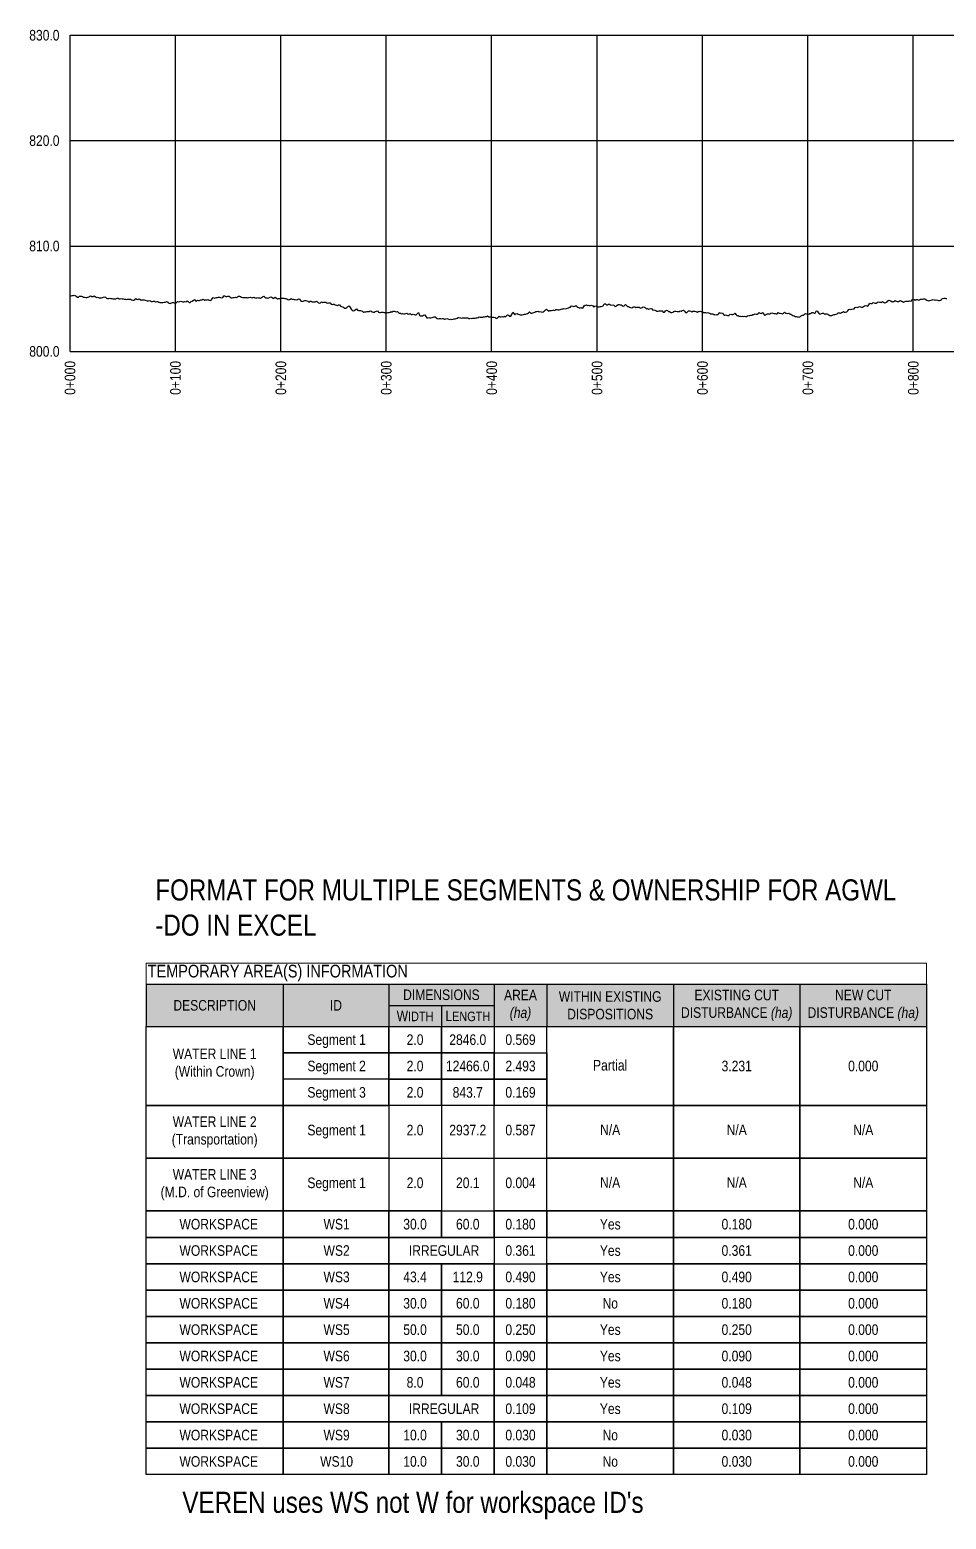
# Model space of a CAD drawing. Extents: x 403018 to 417191, y 6033193 to 6042673.
# Drawn here: x 405387 to 406256, y 6034883 to 6036295 of the extents above; entities that cross this region are included whole.
import ezdxf
from ezdxf.enums import TextEntityAlignment as Align

# ---------------------------------------------------------------- set-up
doc = ezdxf.new("R2010")
doc.units = 0
doc.header["$LTSCALE"] = 5
doc.layers.get('Defpoints').update_dxf_attribs({"color": 9})
for name, color, linetype in [('CG-NOTES', 7, 'Continuous'), ('P-CROSSINGS-GRID', 8, 'Continuous'), ('S-T7', 7, 'Continuous')]:
    doc.layers.add(name, color=color, linetype=linetype)
doc.styles.add('80', font='ARIALN.TTF', dxfattribs={"height": 10})
doc.styles.add('80L', font='ARIALN.TTF', dxfattribs={"height": 10})
doc.styles.add('BOLD', font='ARIALNB.TTF')

# ---------------------------------------------------------------- blocks, each defined once
blk = doc.blocks.new('*T328')
at = {"layer": 'CG-NOTES', "color": 0, "linetype": 'ByBlock', "lineweight": -2, "transparency": 16777216}
for p, q in [((0, -20), (740, -20)), ((0, -20), (0, -60)), ((130, -20), (130, -60)), ((230, -20), (230, -60)), ((330, -20), (330, -60)), ((380, -20), (380, -60)), ((500, -20), (500, -60)), ((620, -20), (620, -60)), ((740, -20), (740, -60)), ((230, -40), (330, -40)), ((280, -40), (280, -60)), ((0, -60), (740, -60))]:
    blk.add_line(p, q, dxfattribs=at)
at = {"layer": 'CG-NOTES', "color": 254, "transparency": 16777216}
for points in [[(0, -20), (0, -60), (130, -20), (130, -60)], [(130, -20), (130, -60), (230, -20), (230, -60)], [(230, -20), (230, -40), (330, -20), (330, -40)], [(330, -20), (330, -60), (380, -20), (380, -60)], [(380, -20), (380, -60), (500, -20), (500, -60)], [(500, -20), (500, -60), (620, -20), (620, -60)], [(620, -20), (620, -60), (740, -20), (740, -60)], [(230, -40), (230, -60), (280, -40), (280, -60)], [(280, -40), (280, -60), (330, -40), (330, -60)]]:
    blk.add_solid(points, dxfattribs=at)
at = {"layer": 'Defpoints', "color": 8, "linetype": 'ByBlock', "lineweight": 0, "transparency": 16777216}
for p, q in [((0, 0), (740, 0)), ((0, 0), (0, -20)), ((740, 0), (740, -20))]:
    blk.add_line(p, q, dxfattribs=at)
at = {"layer": 'CG-NOTES', "color": 14, "transparency": 16777216, "insert": (1.5, -1.5), "char_height": 12, "width": 737, "attachment_point": 1, "style": '80'}
blk.add_mtext('TEMPORARY AREA(S) INFORMATION', dxfattribs=at)
at = {"layer": 'CG-NOTES', "color": 1, "transparency": 16777216, "char_height": 10, "attachment_point": 5}
for s, insert, width, style in [('DIMENSIONS', (280, -30), 97, '80'), ('AREA {\\fArial Narrow|b0|i1|c0|p34;(ha)}', (355, -40), 47, '80'), ('WITHIN EXISTING DISPOSITIONS', (440, -40), 117, '80'), ('EXISTING CUT DISTURBANCE {\\fArial Narrow|b0|i1|c0|p34;(ha)}', (560, -40), 117, '80'), ('NEW CUT DISTURBANCE {\\fArial Narrow|b0|i1|c0|p34;(ha)}', (680, -40), 117, '80'), ('DESCRIPTION', (65, -40), 127, '80'), ('ID', (180, -40), 97, '80'), ('{\\fArial Narrow|b0|i0|c0|p34;W\\H0.9x;IDTH}', (255, -50), 47, 'BOLD'), ('{\\fArial Narrow|b0|i0|c0|p34;L\\H0.9x;ENGTH}', (305, -50), 47, 'BOLD')]:
    blk.add_mtext(s, dxfattribs=dict(at, insert=insert, width=width, style=style))
blk = doc.blocks.new('*U327')
at = {"layer": 'CG-NOTES'}
blk.add_line((240, 0), (240, -25), dxfattribs=at)
for points in [[(0, 0), (120, 0), (120, -25), (0, -25)], [(120, 0), (240, 0), (240, -25), (120, -25)]]:
    blk.add_lwpolyline(points, close=True, dxfattribs=at)
at = {"layer": 'CG-NOTES', "style": '80L'}
for tag, p in [('EXIST', (60, -12.5)), ('NEW', (180, -12.5))]:
    blk.add_attdef(tag, text='', height=10, dxfattribs=at).set_placement(p, align=Align.MIDDLE_CENTER)

msp = doc.modelspace()

# ---------------------------------------------------------------- linework, layer by layer
at = {"color": 3}
msp.add_lwpolyline([(405425.118, 6036042.969), (405426.108, 6036043.162), (405427.098, 6036043.539), (405428.089, 6036043.644), (405429.079, 6036043.879), (405430.069, 6036043.462), (405431.06, 6036043.034), (405432.05, 6036041.85), (405433.04, 6036042.067), (405434.03, 6036042.836), (405435.021, 6036042.937), (405436.011, 6036042.797), (405437.001, 6036042.493), (405437.991, 6036041.997), (405438.982, 6036042.074), (405439.972, 6036041.76), (405440.962, 6036041.736), (405441.953, 6036042.009), (405442.943, 6036042.381), (405443.933, 6036042.773), (405444.923, 6036043.156), (405445.914, 6036042.624), (405446.904, 6036042.613), (405447.894, 6036043.2), (405448.884, 6036042.537), (405449.875, 6036041.519), (405450.865, 6036041.81), (405451.855, 6036041.708), (405452.846, 6036041.375), (405453.836, 6036041.328), (405454.826, 6036041.279), (405455.816, 6036041.743), (405456.807, 6036042.031), (405457.797, 6036042.331), (405458.787, 6036041.994), (405459.777, 6036040.992), (405460.768, 6036040.776), (405461.758, 6036040.688), (405462.748, 6036040.873), (405463.739, 6036040.681), (405464.729, 6036040.53), (405465.719, 6036040.471), (405466.709, 6036040.46), (405467.7, 6036040.286), (405468.69, 6036040.449), (405469.68, 6036041.026), (405470.67, 6036040.842), (405471.661, 6036040.307), (405472.651, 6036040.376), (405473.641, 6036040.75), (405474.632, 6036040.362), (405475.622, 6036040.414), (405476.612, 6036040.157), (405477.602, 6036040.112), (405478.593, 6036039.722), (405479.583, 6036039.959), (405480.573, 6036039.922), (405481.563, 6036039.924), (405482.554, 6036039.934), (405483.544, 6036039.487), (405484.534, 6036039.129), (405485.525, 6036038.984), (405486.515, 6036039.473), (405487.505, 6036040.563), (405488.495, 6036040.138), (405489.486, 6036039.833), (405490.476, 6036040.223), (405491.466, 6036040.011), (405492.456, 6036039.244), (405493.447, 6036039.366), (405494.437, 6036039.379), (405495.427, 6036039.454), (405496.418, 6036038.951), (405497.408, 6036038.845), (405498.398, 6036038.514), (405499.388, 6036038.609), (405500.379, 6036038.793), (405501.369, 6036038.475), (405502.359, 6036037.786), (405503.349, 6036037.917), (405504.34, 6036038.296), (405505.33, 6036038.12), (405506.32, 6036037.564), (405507.311, 6036037.861), (405508.301, 6036037.76), (405509.291, 6036037.196), (405510.281, 6036036.806), (405511.272, 6036036.892), (405512.262, 6036036.744), (405513.252, 6036036.939), (405514.242, 6036037.149), (405515.233, 6036037.191), (405516.223, 6036037.628), (405517.213, 6036037.714), (405518.204, 6036036.605), (405519.194, 6036036.335), (405520.184, 6036036.041), (405521.179, 6036036.592), (405522.174, 6036036.956), (405523.169, 6036037.018), (405524.164, 6036036.42), (405525.158, 6036036.034), (405526.153, 6036036.921), (405527.148, 6036037.885), (405528.143, 6036037.469), (405529.138, 6036037.762), (405530.133, 6036038.023), (405531.127, 6036037.903), (405532.122, 6036037.571), (405533.117, 6036037.42), (405534.112, 6036037.671), (405535.107, 6036037.618), (405536.102, 6036038.602), (405537.097, 6036037.808), (405538.091, 6036036.901), (405539.086, 6036036.943), (405540.081, 6036037.905), (405541.076, 6036038.165), (405542.071, 6036038.956), (405543.066, 6036039.606), (405544.06, 6036038.459), (405545.055, 6036038.262), (405546.05, 6036039.082), (405547.045, 6036038.627), (405548.04, 6036038.848), (405549.035, 6036039.267), (405550.03, 6036039.501), (405551.024, 6036040.055), (405552.019, 6036039.7), (405553.014, 6036038.963), (405554.009, 6036039.464), (405555.004, 6036039.409), (405555.999, 6036039.743), (405556.993, 6036039.212), (405557.988, 6036038.829), (405558.983, 6036039.224), (405559.978, 6036040.302), (405560.973, 6036041.472), (405561.968, 6036041.086), (405562.962, 6036041.298), (405563.957, 6036041.59), (405564.952, 6036041.711), (405565.947, 6036041.87), (405566.942, 6036041.939), (405567.937, 6036041.572), (405568.932, 6036041.18), (405569.926, 6036041.644), (405570.921, 6036043.073), (405571.916, 6036043.289), (405572.911, 6036042.444), (405573.906, 6036042.615), (405574.901, 6036042.922), (405575.895, 6036042.773), (405576.89, 6036042.078), (405577.885, 6036041.368), (405578.88, 6036041.45), (405579.875, 6036041.632), (405580.87, 6036041.761), (405581.865, 6036041.845), (405582.859, 6036041.667), (405583.854, 6036042.229), (405584.849, 6036042.917), (405585.844, 6036042.828), (405586.839, 6036042.44), (405587.834, 6036041.99), (405588.828, 6036041.476), (405589.823, 6036041.518), (405590.818, 6036041.729), (405591.813, 6036041.489), (405592.808, 6036041.517), (405593.803, 6036041.436), (405594.798, 6036041.662), (405595.792, 6036041.842), (405596.787, 6036041.683), (405597.782, 6036041.423), (405598.777, 6036041.716), (405599.772, 6036041.928), (405600.77, 6036041.189), (405601.769, 6036040.911), (405602.768, 6036041.664), (405603.766, 6036041.454), (405604.765, 6036041.148), (405605.763, 6036041.116), (405606.762, 6036041.477), (405607.76, 6036042.103), (405608.759, 6036042.731), (405609.758, 6036042.014), (405610.756, 6036041.448), (405611.755, 6036041.455), (405612.753, 6036040.887), (405613.752, 6036041.411), (405614.751, 6036041.968), (405615.749, 6036042.203), (405616.748, 6036041.582), (405617.746, 6036040.751), (405618.745, 6036041.205), (405619.743, 6036041.901), (405620.742, 6036041.019), (405621.741, 6036040.405), (405622.739, 6036040.717), (405623.738, 6036040.646), (405624.736, 6036040.354), (405625.735, 6036040.877), (405626.733, 6036040.956), (405627.732, 6036040.955), (405628.731, 6036040.792), (405629.729, 6036040.66), (405630.728, 6036040.468), (405631.726, 6036039.691), (405632.725, 6036039.437), (405633.724, 6036040.019), (405634.722, 6036040.582), (405635.721, 6036040.046), (405636.719, 6036040.139), (405637.718, 6036039.599), (405638.716, 6036039.833), (405639.715, 6036039.344), (405640.714, 6036039.572), (405641.712, 6036040.265), (405642.711, 6036039.955), (405643.709, 6036038.685), (405644.708, 6036038.012), (405645.707, 6036037.866), (405646.705, 6036038.499), (405647.704, 6036038.759), (405648.702, 6036038.691), (405649.701, 6036038.407), (405650.699, 6036038.046), (405651.698, 6036037.31), (405652.697, 6036038.185), (405653.695, 6036038.288), (405654.694, 6036037.601), (405655.692, 6036037.538), (405656.691, 6036037.353), (405657.69, 6036037.435), (405658.688, 6036038.026), (405659.687, 6036037.44), (405660.685, 6036036.499), (405661.684, 6036036.276), (405662.682, 6036036.575), (405663.681, 6036037.394), (405664.68, 6036037), (405665.678, 6036037.296), (405666.677, 6036037.146), (405667.675, 6036037.3), (405668.674, 6036036.491), (405669.672, 6036036.252), (405670.671, 6036036.426), (405671.67, 6036036.491), (405672.668, 6036035.298), (405673.667, 6036035.108), (405674.665, 6036035.264), (405675.664, 6036035.172), (405676.663, 6036034.723), (405677.661, 6036034.369), (405678.66, 6036034.184), (405679.658, 6036034.516), (405680.657, 6036034.662), (405681.655, 6036033.259), (405682.654, 6036033.111), (405683.653, 6036032.788), (405684.651, 6036032.119), (405685.65, 6036031.572), (405686.648, 6036031.438), (405687.647, 6036032.043), (405688.646, 6036033.193), (405689.644, 6036033.564), (405690.643, 6036032.286), (405691.641, 6036030.622), (405692.64, 6036029.469), (405693.638, 6036028.934), (405694.637, 6036029.306), (405695.636, 6036029.969), (405696.634, 6036030.946), (405697.633, 6036029.724), (405698.631, 6036029.22), (405699.63, 6036029.436), (405700.628, 6036029.185), (405701.627, 6036028.932), (405702.626, 6036028.272), (405703.624, 6036027.845), (405704.623, 6036028.181), (405705.621, 6036028.131), (405706.62, 6036028.372), (405707.619, 6036028.4), (405708.617, 6036028.492), (405709.616, 6036028.925), (405710.614, 6036028.696), (405711.613, 6036027.954), (405712.611, 6036027.66), (405713.61, 6036027.725), (405714.609, 6036028.398), (405715.607, 6036028.676), (405716.606, 6036028.939), (405717.604, 6036027.75), (405718.603, 6036027.286), (405719.602, 6036027.363), (405720.6, 6036027.798), (405721.599, 6036027.712), (405722.597, 6036027.266), (405723.596, 6036027.355), (405724.594, 6036027.228), (405725.593, 6036027.221), (405726.588, 6036027.414), (405727.583, 6036027.36), (405728.578, 6036027.853), (405729.573, 6036028.407), (405730.568, 6036027.661), (405731.563, 6036028.648), (405732.558, 6036028.762), (405733.553, 6036028.485), (405734.548, 6036028.032), (405735.543, 6036028.378), (405736.538, 6036027.294), (405737.533, 6036026.762), (405738.528, 6036026.86), (405739.523, 6036026.107), (405740.518, 6036026.49), (405741.513, 6036026.281), (405742.508, 6036026.201), (405743.503, 6036026.549), (405744.498, 6036026.703), (405745.493, 6036026.204), (405746.488, 6036025.673), (405747.483, 6036026.416), (405748.478, 6036025.386), (405749.473, 6036025.634), (405750.468, 6036025.943), (405751.463, 6036025.627), (405752.458, 6036025.264), (405753.453, 6036025.057), (405754.448, 6036026.304), (405755.443, 6036027.288), (405756.438, 6036024.977), (405757.433, 6036024.211), (405758.428, 6036024.237), (405759.423, 6036024.369), (405760.418, 6036024.991), (405761.413, 6036025.158), (405762.408, 6036023.519), (405763.403, 6036022.368), (405764.398, 6036022.237), (405765.393, 6036022.592), (405766.388, 6036022.407), (405767.383, 6036022.263), (405768.378, 6036022.552), (405769.373, 6036023.115), (405770.368, 6036023.368), (405771.363, 6036023.143), (405772.358, 6036022.356), (405773.353, 6036021.623), (405774.348, 6036021.321), (405775.343, 6036021.649), (405776.338, 6036021.677), (405777.333, 6036021.46), (405778.328, 6036021.556), (405779.323, 6036021.687), (405780.318, 6036021.157), (405781.313, 6036021.236), (405782.308, 6036021.618), (405783.303, 6036021.453), (405784.298, 6036021.033), (405785.293, 6036020.662), (405786.288, 6036020.964), (405787.283, 6036020.847), (405788.278, 6036021.147), (405789.273, 6036021.504), (405790.268, 6036021.522), (405791.263, 6036021.691), (405792.258, 6036021.872), (405793.253, 6036022.595), (405794.248, 6036022.514), (405795.243, 6036022.227), (405796.238, 6036021.976), (405797.233, 6036022.396), (405798.228, 6036022.317), (405799.223, 6036022.387), (405800.218, 6036022.247), (405801.213, 6036022.196), (405802.208, 6036022.456), (405803.203, 6036021.708), (405804.198, 6036021.745), (405805.193, 6036022.045), (405806.188, 6036021.862), (405807.183, 6036022.04), (405808.178, 6036022.077), (405809.173, 6036022.166), (405810.168, 6036022.476), (405811.163, 6036022.383), (405812.158, 6036022.538), (405813.153, 6036023.162), (405814.148, 6036023.002), (405815.143, 6036023.036), (405816.138, 6036022.94), (405817.133, 6036023.288), (405818.128, 6036023.297), (405819.123, 6036023.55), (405820.118, 6036023.559), (405821.113, 6036024.084), (405822.108, 6036023.33), (405823.103, 6036023.159), (405824.098, 6036023.204), (405825.093, 6036022.911), (405826.088, 6036022.845), (405827.083, 6036022.919), (405828.078, 6036022.706), (405829.073, 6036021.838), (405830.068, 6036021.944), (405831.063, 6036022.99), (405832.058, 6036023.863), (405833.053, 6036023.37), (405834.048, 6036023.211), (405835.043, 6036023.57), (405836.038, 6036023.428), (405837.033, 6036023.826), (405838.028, 6036023.409), (405839.023, 6036024.251), (405840.018, 6036025.25), (405841.013, 6036024.979), (405842.008, 6036023.998), (405843.003, 6036023.804), (405843.998, 6036025.413), (405844.993, 6036027.842), (405845.988, 6036026.46), (405846.983, 6036025.307), (405847.978, 6036026.188), (405848.973, 6036026.421), (405849.968, 6036025.943), (405850.963, 6036025.655), (405851.958, 6036025.264), (405852.953, 6036025.236), (405853.948, 6036025.261), (405854.943, 6036025.432), (405855.938, 6036025.802), (405856.933, 6036025.968), (405857.928, 6036026.245), (405858.923, 6036026.579), (405859.918, 6036027.19), (405860.913, 6036027.97), (405861.908, 6036026.796), (405862.903, 6036026.85), (405863.898, 6036026.994), (405864.893, 6036027.389), (405865.888, 6036027.678), (405866.883, 6036028.197), (405867.878, 6036028.381), (405868.872, 6036028.632), (405869.867, 6036028.144), (405870.862, 6036028.452), (405871.857, 6036027.906), (405872.852, 6036027.845), (405873.847, 6036027.927), (405874.842, 6036028.652), (405875.837, 6036029.885), (405876.832, 6036030.424), (405877.827, 6036029.458), (405878.822, 6036028.605), (405879.817, 6036029.143), (405880.812, 6036029.225), (405881.807, 6036029.316), (405882.802, 6036029.466), (405883.797, 6036029.548), (405884.792, 6036029.246), (405885.787, 6036030.233), (405886.782, 6036030.373), (405887.777, 6036030.005), (405888.772, 6036030.012), (405889.767, 6036030.247), (405890.762, 6036030.481), (405891.757, 6036030.792), (405892.752, 6036030.936), (405893.747, 6036031.27), (405894.742, 6036030.918), (405895.737, 6036031.268), (405896.737, 6036031.457), (405897.736, 6036031.968), (405898.736, 6036032.331), (405899.735, 6036032.572), (405900.734, 6036033.723), (405901.734, 6036033.553), (405902.733, 6036033.042), (405903.732, 6036033.306), (405904.732, 6036033.896), (405905.731, 6036033.037), (405906.73, 6036032.299), (405907.73, 6036031.902), (405908.729, 6036031.7), (405909.729, 6036032.008), (405910.728, 6036031.549), (405911.727, 6036032.216), (405912.727, 6036033.873), (405913.726, 6036034.367), (405914.725, 6036034.586), (405915.725, 6036034.178), (405916.724, 6036034.407), (405917.723, 6036034.173), (405918.723, 6036033.883), (405919.722, 6036034.246), (405920.722, 6036033.674), (405921.721, 6036032.557), (405922.72, 6036033.267), (405923.72, 6036033.801), (405924.719, 6036033.397), (405925.718, 6036032.849), (405926.718, 6036032.789), (405927.717, 6036033.148), (405928.717, 6036033.234), (405929.716, 6036033.468), (405930.715, 6036033.661), (405931.715, 6036035.572), (405932.714, 6036035.685), (405933.713, 6036034.746), (405934.713, 6036034.587), (405935.712, 6036035.272), (405936.711, 6036035.257), (405937.711, 6036034.759), (405938.71, 6036034.425), (405939.71, 6036034.571), (405940.709, 6036034.378), (405941.708, 6036033.381), (405942.708, 6036033.142), (405943.707, 6036034.005), (405944.706, 6036034.89), (405945.706, 6036035.079), (405946.705, 6036034.691), (405947.705, 6036034.664), (405948.704, 6036034.003), (405949.703, 6036033.466), (405950.703, 6036033.662), (405951.702, 6036035.024), (405952.701, 6036033.9), (405953.701, 6036033.213), (405954.7, 6036033.039), (405955.699, 6036032.567), (405956.699, 6036032.246), (405957.698, 6036031.967), (405958.698, 6036032.415), (405959.697, 6036032.899), (405960.696, 6036032.692), (405961.696, 6036032.096), (405962.695, 6036032.303), (405963.694, 6036032.552), (405964.694, 6036032.364), (405965.693, 6036031.606), (405966.693, 6036031.736), (405967.692, 6036032.225), (405968.691, 6036032.855), (405969.691, 6036032.506), (405970.69, 6036031.742), (405971.689, 6036030.958), (405972.689, 6036031.161), (405973.688, 6036030.515), (405974.687, 6036031.007), (405975.687, 6036031.19), (405976.686, 6036030.904), (405977.686, 6036029.56), (405978.685, 6036029.898), (405979.684, 6036029.758), (405980.684, 6036029.266), (405981.683, 6036028.796), (405982.682, 6036028.758), (405983.682, 6036029.098), (405984.681, 6036029.09), (405985.681, 6036028.973), (405986.68, 6036028.883), (405987.679, 6036027.557), (405988.679, 6036027.742), (405989.678, 6036028.956), (405990.677, 6036029.649), (405991.677, 6036029.211), (405992.676, 6036028.352), (405993.675, 6036028.338), (405994.675, 6036027.492), (405995.674, 6036027.288), (405996.674, 6036027.559), (405997.673, 6036028.471), (405998.672, 6036028.661), (405999.672, 6036028.578), (406000.671, 6036028.431), (406001.67, 6036028.323), (406002.67, 6036028.413), (406003.669, 6036028.89), (406004.669, 6036028.662), (406005.668, 6036029.17), (406006.667, 6036029.474), (406007.667, 6036028.503), (406008.666, 6036027.502), (406009.665, 6036027.201), (406010.665, 6036028.105), (406011.664, 6036029.046), (406012.663, 6036029.123), (406013.663, 6036028.666), (406014.662, 6036027.684), (406015.662, 6036028.574), (406016.661, 6036028.787), (406017.66, 6036028.567), (406018.66, 6036028.185), (406019.659, 6036027.634), (406020.658, 6036028.359), (406021.658, 6036028.325), (406022.657, 6036028.664), (406023.657, 6036028.348), (406024.656, 6036028.217), (406025.655, 6036027.339), (406026.655, 6036027.286), (406027.654, 6036027.247), (406028.653, 6036027.073), (406029.653, 6036027.251), (406030.652, 6036027.19), (406031.651, 6036026.889), (406032.651, 6036026.238), (406033.65, 6036026.259), (406034.65, 6036025.978), (406035.649, 6036025.451), (406036.648, 6036025.467), (406037.648, 6036025.173), (406038.647, 6036025.397), (406039.646, 6036025.482), (406040.646, 6036027.487), (406041.645, 6036026.849), (406042.645, 6036027.082), (406043.644, 6036026.87), (406044.643, 6036025.594), (406045.643, 6036024.929), (406046.642, 6036025.044), (406047.641, 6036024.73), (406048.641, 6036024.45), (406049.64, 6036024.519), (406050.639, 6036025.58), (406051.639, 6036025.78), (406052.638, 6036025.617), (406053.638, 6036025.421), (406054.637, 6036025.958), (406055.636, 6036026.832), (406056.636, 6036025.033), (406057.635, 6036024.075), (406058.634, 6036024.391), (406059.634, 6036023.931), (406060.633, 6036023.779), (406061.633, 6036023.652), (406062.632, 6036023.927), (406063.631, 6036023.621), (406064.631, 6036023.927), (406065.63, 6036023.649), (406066.629, 6036023.597), (406067.629, 6036024.36), (406068.628, 6036024.447), (406069.627, 6036024.679), (406070.627, 6036024.827), (406071.626, 6036024.867), (406072.626, 6036025.401), (406073.625, 6036025.585), (406074.624, 6036026.263), (406075.624, 6036025.928), (406076.623, 6036025.912), (406077.622, 6036026.568), (406078.622, 6036027.241), (406079.621, 6036026.815), (406080.621, 6036026.532), (406081.62, 6036027.372), (406082.619, 6036026.064), (406083.619, 6036024.815), (406084.618, 6036025.265), (406085.617, 6036025.844), (406086.617, 6036026.279), (406087.616, 6036026.053), (406088.615, 6036026.058), (406089.615, 6036026.77), (406090.614, 6036026.986), (406091.614, 6036026.681), (406092.613, 6036026.433), (406093.612, 6036026.392), (406094.612, 6036026.028), (406095.611, 6036026.092), (406096.61, 6036027.269), (406097.61, 6036026.764), (406098.609, 6036026.773), (406099.609, 6036026.428), (406100.608, 6036026.003), (406101.607, 6036026.907), (406102.607, 6036027.617), (406103.606, 6036026.825), (406104.605, 6036026.72), (406105.605, 6036026.528), (406106.604, 6036026.647), (406107.603, 6036026.248), (406108.603, 6036025.892), (406109.602, 6036025.214), (406110.602, 6036024.632), (406111.601, 6036024.225), (406112.6, 6036023.753), (406113.6, 6036023.737), (406114.599, 6036023.417), (406115.598, 6036023.174), (406116.598, 6036022.99), (406117.597, 6036023.602), (406118.597, 6036024.502), (406119.596, 6036024.854), (406120.595, 6036024.996), (406121.595, 6036025.838), (406122.594, 6036026.452), (406123.593, 6036026.212), (406124.593, 6036026.277), (406125.592, 6036025.936), (406126.591, 6036026.41), (406127.591, 6036026.373), (406128.59, 6036027.279), (406129.59, 6036027.315), (406130.589, 6036026.746), (406131.588, 6036026.837), (406132.588, 6036028.701), (406133.587, 6036029.03), (406134.586, 6036027.526), (406135.586, 6036026.202), (406136.585, 6036026.27), (406137.584, 6036026.551), (406138.584, 6036026.76), (406139.583, 6036026.684), (406140.583, 6036025.662), (406141.582, 6036026.138), (406142.581, 6036026.079), (406143.581, 6036025.697), (406144.58, 6036025.064), (406145.579, 6036024.415), (406146.579, 6036024.446), (406147.578, 6036024.633), (406148.578, 6036025.115), (406149.577, 6036025.615), (406150.576, 6036025.635), (406151.576, 6036025.792), (406152.575, 6036026.011), (406153.574, 6036027.108), (406154.574, 6036027.154), (406155.573, 6036026.846), (406156.572, 6036027.324), (406157.572, 6036027.724), (406158.571, 6036028.264), (406159.571, 6036027.727), (406160.57, 6036027.625), (406161.569, 6036027.88), (406162.569, 6036028.845), (406163.568, 6036030.333), (406164.567, 6036030.691), (406165.567, 6036030.273), (406166.566, 6036030.54), (406167.566, 6036030.781), (406168.565, 6036030.953), (406169.564, 6036032.122), (406170.564, 6036032.433), (406171.563, 6036032.249), (406172.562, 6036032.32), (406173.562, 6036032.995), (406174.561, 6036032.747), (406175.56, 6036032.606), (406176.56, 6036032.463), (406177.559, 6036033.165), (406178.559, 6036033.863), (406179.558, 6036033.884), (406180.557, 6036033.666), (406181.557, 6036033.507), (406182.556, 6036034.566), (406183.555, 6036036.148), (406184.555, 6036036.079), (406185.554, 6036035.823), (406186.554, 6036036.786), (406187.553, 6036036.441), (406188.552, 6036036.138), (406189.552, 6036036.384), (406190.551, 6036036.842), (406191.55, 6036037.504), (406192.55, 6036037.156), (406193.549, 6036037.058), (406194.548, 6036036.918), (406195.548, 6036037.788), (406196.547, 6036037.136), (406197.547, 6036036.558), (406198.546, 6036036.75), (406199.545, 6036037.079), (406200.545, 6036038.414), (406201.544, 6036038.963), (406202.543, 6036038.838), (406203.543, 6036038.467), (406204.542, 6036037.51), (406205.542, 6036037.96), (406206.541, 6036037.971), (406207.54, 6036038.673), (406208.54, 6036038.254), (406209.539, 6036037.78), (406210.538, 6036037.785), (406211.538, 6036038.332), (406212.537, 6036038.788), (406213.536, 6036038.172), (406214.536, 6036037.976), (406215.535, 6036037.06), (406216.535, 6036037.759), (406217.534, 6036038), (406218.533, 6036038.273), (406219.533, 6036038.038), (406220.532, 6036038.249), (406221.531, 6036038.396), (406222.531, 6036038.253), (406223.53, 6036039.283), (406224.53, 6036040.039), (406225.529, 6036039.662), (406226.528, 6036038.683), (406227.528, 6036039.592), (406228.527, 6036039.594), (406229.526, 6036039.017), (406230.526, 6036039.555), (406231.525, 6036040.071), (406232.524, 6036040.194), (406233.524, 6036040.018), (406234.523, 6036040.27), (406235.523, 6036040.333), (406236.522, 6036039.571), (406237.521, 6036039.202), (406238.521, 6036038.665), (406239.52, 6036038.567), (406240.519, 6036038.911), (406241.519, 6036039.217), (406242.518, 6036039.501), (406243.518, 6036039.651), (406244.517, 6036039.427), (406245.516, 6036039.131), (406246.516, 6036039.293), (406247.515, 6036039.185), (406248.514, 6036038.828), (406249.514, 6036038.836), (406250.513, 6036039.076), (406251.512, 6036039.705), (406252.512, 6036040.684), (406253.511, 6036040.872), (406254.511, 6036040.962), (406255.51, 6036040.588), (406256.509, 6036040.771)], dxfattribs=at)
at = {"layer": 'CG-NOTES'}
for p, q in [((405727.264, 6035325.329), (405627.264, 6035325.329)), ((405727.264, 6035300.329), (405627.264, 6035300.329)), ((405777.264, 6035300.329), (405727.264, 6035300.329)), ((405877.264, 6035300.329), (405827.264, 6035300.329)), ((406237.264, 6035275.329), (405497.264, 6035275.329)), ((405777.264, 6035275.329), (405777.264, 6035225.329)), ((405827.264, 6035225.329), (405827.264, 6035275.329)), ((405727.264, 6035225.329), (405877.264, 6035225.329)), ((405777.264, 6035225.329), (405777.264, 6035175.329)), ((405827.264, 6035175.329), (405827.264, 6035225.329)), ((405777.264, 6035175.329), (405727.264, 6035175.329)), ((405727.264, 6035175.329), (405827.264, 6035175.329)), ((405727.264, 6035175.329), (405877.264, 6035175.329)), ((405877.264, 6035175.329), (405827.264, 6035175.329)), ((405827.264, 6035150.329), (405727.264, 6035150.329)), ((405827.264, 6035150.329), (405727.264, 6035150.329))]:
    msp.add_line(p, q, dxfattribs=at)
for points in [[(405497.264, 6035350.329), (405627.264, 6035350.329), (405627.264, 6035275.329), (405497.264, 6035275.329)], [(405627.264, 6035350.329), (405727.264, 6035350.329), (405727.264, 6035300.329), (405627.264, 6035300.329)], [(405727.264, 6035350.329), (405777.264, 6035350.329), (405777.264, 6035325.329), (405727.264, 6035325.329)], [(405777.264, 6035350.329), (405827.264, 6035350.329), (405827.264, 6035325.329), (405777.264, 6035325.329)], [(405877.264, 6035350.329), (405997.264, 6035350.329), (405997.264, 6035275.329), (405877.264, 6035275.329)], [(405997.264, 6035350.329), (406117.264, 6035350.329), (406117.264, 6035275.329), (405997.264, 6035275.329)], [(406117.264, 6035350.329), (406237.264, 6035350.329), (406237.264, 6035275.329), (406117.264, 6035275.329)], [(405627.264, 6035325.329), (405727.264, 6035325.329), (405727.264, 6035275.329), (405627.264, 6035275.329)], [(405727.264, 6035325.329), (405777.264, 6035325.329), (405777.264, 6035300.329), (405727.264, 6035300.329)], [(405777.264, 6035325.329), (405827.264, 6035325.329), (405827.264, 6035300.329), (405777.264, 6035300.329)], [(405827.264, 6035325.329), (405877.264, 6035325.329), (405877.264, 6035300.329), (405827.264, 6035300.329)], [(405727.264, 6035300.329), (405777.264, 6035300.329), (405777.264, 6035275.329), (405727.264, 6035275.329)], [(405777.264, 6035300.329), (405827.264, 6035300.329), (405827.264, 6035275.329), (405777.264, 6035275.329)], [(405827.264, 6035300.329), (405877.264, 6035300.329), (405877.264, 6035275.329), (405827.264, 6035275.329)], [(405497.264, 6035275.329), (405627.264, 6035275.329), (405627.264, 6035225.329), (405497.264, 6035225.329)], [(405627.264, 6035275.329), (405727.264, 6035275.329), (405727.264, 6035225.329), (405627.264, 6035225.329)], [(405877.264, 6035275.329), (405997.264, 6035275.329), (405997.264, 6035225.329), (405877.264, 6035225.329)], [(405997.264, 6035275.329), (406117.264, 6035275.329), (406117.264, 6035225.329), (405997.264, 6035225.329)], [(406117.264, 6035275.329), (406237.264, 6035275.329), (406237.264, 6035225.329), (406117.264, 6035225.329)], [(405497.264, 6035225.329), (405627.264, 6035225.329), (405627.264, 6035175.329), (405497.264, 6035175.329)], [(405627.264, 6035225.329), (405727.264, 6035225.329), (405727.264, 6035175.329), (405627.264, 6035175.329)], [(405877.264, 6035225.329), (405997.264, 6035225.329), (405997.264, 6035175.329), (405877.264, 6035175.329)], [(405997.264, 6035225.329), (406117.264, 6035225.329), (406117.264, 6035175.329), (405997.264, 6035175.329)], [(406117.264, 6035225.329), (406237.264, 6035225.329), (406237.264, 6035175.329), (406117.264, 6035175.329)], [(405497.264, 6035175.329), (405627.264, 6035175.329), (405627.264, 6035150.329), (405497.264, 6035150.329)], [(405627.264, 6035175.329), (405727.264, 6035175.329), (405727.264, 6035150.329), (405627.264, 6035150.329)], [(405727.264, 6035175.329), (405877.264, 6035175.329), (405877.264, 6035150.329), (405727.264, 6035150.329)], [(405727.264, 6035175.329), (405777.264, 6035175.329), (405777.264, 6035150.329), (405727.264, 6035150.329)], [(405777.264, 6035175.329), (405827.264, 6035175.329), (405827.264, 6035150.329), (405777.264, 6035150.329)], [(405827.264, 6035175.329), (405877.264, 6035175.329), (405877.264, 6035150.329), (405827.264, 6035150.329)], [(405877.264, 6035175.329), (405997.264, 6035175.329), (405997.264, 6035150.329), (405877.264, 6035150.329)], [(405497.264, 6035150.329), (405627.264, 6035150.329), (405627.264, 6035125.329), (405497.264, 6035125.329)], [(405627.264, 6035150.329), (405727.264, 6035150.329), (405727.264, 6035125.329), (405627.264, 6035125.329)], [(405727.264, 6035150.329), (405827.264, 6035150.329), (405827.264, 6035125.329), (405727.264, 6035125.329)], [(405877.264, 6035150.329), (405997.264, 6035150.329), (405997.264, 6035125.329), (405877.264, 6035125.329)], [(405497.264, 6035125.329), (405627.264, 6035125.329), (405627.264, 6035100.329), (405497.264, 6035100.329)], [(405627.264, 6035125.329), (405727.264, 6035125.329), (405727.264, 6035100.329), (405627.264, 6035100.329)], [(405727.264, 6035125.329), (405777.264, 6035125.329), (405777.264, 6035100.329), (405727.264, 6035100.329)], [(405777.264, 6035125.329), (405827.264, 6035125.329), (405827.264, 6035100.329), (405777.264, 6035100.329)], [(405827.264, 6035125.329), (405877.264, 6035125.329), (405877.264, 6035100.329), (405827.264, 6035100.329)], [(405877.264, 6035125.329), (405997.264, 6035125.329), (405997.264, 6035100.329), (405877.264, 6035100.329)], [(405497.264, 6035100.329), (405627.264, 6035100.329), (405627.264, 6035075.329), (405497.264, 6035075.329)], [(405627.264, 6035100.329), (405727.264, 6035100.329), (405727.264, 6035075.329), (405627.264, 6035075.329)], [(405727.264, 6035100.329), (405777.264, 6035100.329), (405777.264, 6035075.329), (405727.264, 6035075.329)], [(405777.264, 6035100.329), (405827.264, 6035100.329), (405827.264, 6035075.329), (405777.264, 6035075.329)], [(405827.264, 6035100.329), (405877.264, 6035100.329), (405877.264, 6035075.329), (405827.264, 6035075.329)], [(405877.264, 6035100.329), (405997.264, 6035100.329), (405997.264, 6035075.329), (405877.264, 6035075.329)], [(405497.264, 6035075.329), (405627.264, 6035075.329), (405627.264, 6035050.329), (405497.264, 6035050.329)], [(405627.264, 6035075.329), (405727.264, 6035075.329), (405727.264, 6035050.329), (405627.264, 6035050.329)], [(405727.264, 6035075.329), (405777.264, 6035075.329), (405777.264, 6035050.329), (405727.264, 6035050.329)], [(405777.264, 6035075.329), (405827.264, 6035075.329), (405827.264, 6035050.329), (405777.264, 6035050.329)], [(405827.264, 6035075.329), (405877.264, 6035075.329), (405877.264, 6035050.329), (405827.264, 6035050.329)], [(405877.264, 6035075.329), (405997.264, 6035075.329), (405997.264, 6035050.329), (405877.264, 6035050.329)], [(405497.264, 6035050.329), (405627.264, 6035050.329), (405627.264, 6035025.329), (405497.264, 6035025.329)], [(405627.264, 6035050.329), (405727.264, 6035050.329), (405727.264, 6035025.329), (405627.264, 6035025.329)], [(405727.264, 6035050.329), (405777.264, 6035050.329), (405777.264, 6035025.329), (405727.264, 6035025.329)], [(405777.264, 6035050.329), (405827.264, 6035050.329), (405827.264, 6035025.329), (405777.264, 6035025.329)], [(405827.264, 6035050.329), (405877.264, 6035050.329), (405877.264, 6035025.329), (405827.264, 6035025.329)], [(405877.264, 6035050.329), (405997.264, 6035050.329), (405997.264, 6035025.329), (405877.264, 6035025.329)], [(405497.264, 6035025.329), (405627.264, 6035025.329), (405627.264, 6035000.329), (405497.264, 6035000.329)], [(405627.264, 6035025.329), (405727.264, 6035025.329), (405727.264, 6035000.329), (405627.264, 6035000.329)], [(405727.264, 6035025.329), (405777.264, 6035025.329), (405777.264, 6035000.329), (405727.264, 6035000.329)], [(405777.264, 6035025.329), (405827.264, 6035025.329), (405827.264, 6035000.329), (405777.264, 6035000.329)], [(405827.264, 6035025.329), (405877.264, 6035025.329), (405877.264, 6035000.329), (405827.264, 6035000.329)], [(405877.264, 6035025.329), (405997.264, 6035025.329), (405997.264, 6035000.329), (405877.264, 6035000.329)], [(405497.264, 6035000.329), (405627.264, 6035000.329), (405627.264, 6034975.329), (405497.264, 6034975.329)], [(405627.264, 6035000.329), (405727.264, 6035000.329), (405727.264, 6034975.329), (405627.264, 6034975.329)], [(405727.264, 6035000.329), (405827.264, 6035000.329), (405827.264, 6034975.329), (405727.264, 6034975.329)], [(405827.264, 6035000.329), (405877.264, 6035000.329), (405877.264, 6034975.329), (405827.264, 6034975.329)], [(405877.264, 6035000.329), (405997.264, 6035000.329), (405997.264, 6034975.329), (405877.264, 6034975.329)], [(405497.264, 6034975.329), (405627.264, 6034975.329), (405627.264, 6034950.329), (405497.264, 6034950.329)], [(405627.264, 6034975.329), (405727.264, 6034975.329), (405727.264, 6034950.329), (405627.264, 6034950.329)], [(405727.264, 6034975.329), (405777.264, 6034975.329), (405777.264, 6034950.329), (405727.264, 6034950.329)], [(405777.264, 6034975.329), (405827.264, 6034975.329), (405827.264, 6034950.329), (405777.264, 6034950.329)], [(405827.264, 6034975.329), (405877.264, 6034975.329), (405877.264, 6034950.329), (405827.264, 6034950.329)], [(405877.264, 6034975.329), (405997.264, 6034975.329), (405997.264, 6034950.329), (405877.264, 6034950.329)], [(405497.264, 6034950.329), (405627.264, 6034950.329), (405627.264, 6034925.329), (405497.264, 6034925.329)], [(405627.264, 6034950.329), (405727.264, 6034950.329), (405727.264, 6034925.329), (405627.264, 6034925.329)], [(405727.264, 6034950.329), (405777.264, 6034950.329), (405777.264, 6034925.329), (405727.264, 6034925.329)], [(405777.264, 6034950.329), (405827.264, 6034950.329), (405827.264, 6034925.329), (405777.264, 6034925.329)], [(405827.264, 6034950.329), (405877.264, 6034950.329), (405877.264, 6034925.329), (405827.264, 6034925.329)], [(405877.264, 6034950.329), (405997.264, 6034950.329), (405997.264, 6034925.329), (405877.264, 6034925.329)]]:
    msp.add_lwpolyline(points, close=True, dxfattribs=at)
at = {"layer": 'CG-NOTES', "flags": 128}
for points in [[(405777.264, 6035300.329), (405827.264, 6035300.329)], [(405777.264, 6035175.329), (405827.264, 6035175.329)]]:
    msp.add_lwpolyline(points, dxfattribs=at)
at = {"layer": 'P-CROSSINGS-GRID', "color": 8}
for p, q in [((405425.118, 6035990.507), (405425.118, 6036290.349)), ((405425.118, 6036290.349), (408423.541, 6036290.349)), ((405525.065, 6035990.507), (405525.065, 6036290.349)), ((405625.013, 6035990.507), (405625.013, 6036290.349)), ((405724.96, 6035990.507), (405724.96, 6036290.349)), ((405824.908, 6035990.507), (405824.908, 6036290.349)), ((405924.855, 6035990.507), (405924.855, 6036290.349)), ((406024.803, 6035990.507), (406024.803, 6036290.349)), ((406124.75, 6035990.507), (406124.75, 6036290.349)), ((406224.697, 6035990.507), (406224.697, 6036290.349)), ((405425.118, 6036190.401), (408423.541, 6036190.401)), ((405425.118, 6036090.454), (408423.541, 6036090.454)), ((405425.118, 6035990.507), (408423.541, 6035990.507))]:
    msp.add_line(p, q, dxfattribs=at)

# ---------------------------------------------------------------- block references
msp.add_blockref('*T328', (405497.264, 6035410.329))
at = {"layer": 'CG-NOTES'}
for p, values in [((405997.264, 6035175.329), {'EXIST': '0.180', 'NEW': '0.000'}), ((405997.264, 6035150.329), {'EXIST': '0.361', 'NEW': '0.000'}), ((405997.264, 6035125.329), {'EXIST': '0.490', 'NEW': '0.000'}), ((405997.264, 6035100.329), {'EXIST': '0.180', 'NEW': '0.000'}), ((405997.264, 6035075.329), {'EXIST': '0.250', 'NEW': '0.000'}), ((405997.264, 6035050.329), {'EXIST': '0.090', 'NEW': '0.000'}), ((405997.264, 6035025.329), {'EXIST': '0.048', 'NEW': '0.000'}), ((405997.264, 6035000.329), {'EXIST': '0.109', 'NEW': '0.000'}), ((405997.264, 6034975.329), {'EXIST': '0.030', 'NEW': '0.000'}), ((405997.264, 6034950.329), {'EXIST': '0.030', 'NEW': '0.000'})]:
    msp.add_blockref('*U327', p, dxfattribs=at).add_auto_attribs(values)

# ---------------------------------------------------------------- texts
at = {"layer": 'CG-NOTES', "style": '80L'}
for s, p in [('Segment 1', (405677.884, 6035337.829)), ('2.0', (405752.264, 6035337.829)), ('2846.0', (405802.264, 6035337.829)), ('0.569', (405852.264, 6035337.829)), ('Segment 2', (405677.884, 6035312.829)), ('2.0', (405752.264, 6035312.829)), ('12466.0', (405802.264, 6035312.829)), ('2.493', (405852.264, 6035312.829)), ('Partial', (405937.264, 6035313.528)), ('3.231', (406057.264, 6035312.829)), ('0.000', (406177.264, 6035312.829)), ('Segment 3', (405677.884, 6035287.829)), ('2.0', (405752.264, 6035287.829)), ('843.7', (405802.264, 6035287.829)), ('0.169', (405852.264, 6035287.829)), ('Segment 1', (405677.884, 6035252.065)), ('2.0', (405752.264, 6035252.065)), ('2937.2', (405802.264, 6035252.065)), ('0.587', (405852.264, 6035252.065)), ('N/A', (405937.264, 6035252.329)), ('N/A', (406057.264, 6035252.329)), ('N/A', (406177.264, 6035252.329)), ('Segment 1', (405677.884, 6035202.065)), ('2.0', (405752.264, 6035202.065)), ('20.1', (405802.264, 6035202.065)), ('0.004', (405852.264, 6035202.065)), ('N/A', (405937.264, 6035202.329)), ('N/A', (406057.264, 6035202.329)), ('N/A', (406177.264, 6035202.329)), ('WORKSPACE', (405566.116, 6035162.829)), ('WS1', (405677.884, 6035162.829)), ('30.0', (405752.264, 6035162.829)), ('60.0', (405802.264, 6035162.829)), ('0.180', (405852.264, 6035162.829)), ('WORKSPACE', (405566.116, 6035137.829)), ('WS2', (405677.884, 6035137.829)), ('IRREGULAR', (405779.784, 6035137.829)), ('0.361', (405852.264, 6035137.829)), ('WORKSPACE', (405566.116, 6035112.829)), ('WS3', (405677.884, 6035112.829)), ('43.4', (405752.264, 6035112.829)), ('112.9', (405802.264, 6035112.829)), ('0.490', (405852.264, 6035112.829)), ('WORKSPACE', (405566.116, 6035087.829)), ('WS4', (405677.884, 6035087.829)), ('30.0', (405752.264, 6035087.829)), ('60.0', (405802.264, 6035087.829)), ('0.180', (405852.264, 6035087.829)), ('WORKSPACE', (405566.116, 6035062.829)), ('WS5', (405677.884, 6035062.829)), ('50.0', (405752.264, 6035062.829)), ('50.0', (405802.264, 6035062.829)), ('0.250', (405852.264, 6035062.829)), ('WORKSPACE', (405566.116, 6035037.829)), ('WS6', (405677.884, 6035037.829)), ('30.0', (405752.264, 6035037.829)), ('30.0', (405802.264, 6035037.829)), ('0.090', (405852.264, 6035037.829)), ('WORKSPACE', (405566.116, 6035012.829)), ('WS7', (405677.884, 6035012.829)), ('8.0', (405752.264, 6035012.829)), ('60.0', (405802.264, 6035012.829)), ('0.048', (405852.264, 6035012.829)), ('WORKSPACE', (405566.116, 6034987.829)), ('WS8', (405677.884, 6034987.829)), ('IRREGULAR', (405779.784, 6034987.829)), ('0.109', (405852.264, 6034987.829)), ('WORKSPACE', (405566.116, 6034962.829)), ('WS9', (405677.884, 6034962.829)), ('10.0', (405752.264, 6034962.829)), ('30.0', (405802.264, 6034962.829)), ('0.030', (405852.264, 6034962.829)), ('WORKSPACE', (405566.116, 6034937.829)), ('WS10', (405677.884, 6034937.829)), ('10.0', (405752.264, 6034937.829)), ('30.0', (405802.264, 6034937.829)), ('0.030', (405852.264, 6034937.829))]:
    msp.add_text(s, height=10, dxfattribs=at).set_placement(p, align=Align.MIDDLE_CENTER)
at = {"layer": 'CG-NOTES', "color": 3, "char_height": 20, "attachment_point": 1, "style": '80L'}
for s, insert, width in [('FORMAT FOR MULTIPLE SEGMENTS & OWNERSHIP FOR AGWL\\P-DO IN EXCEL', (405505.981, 6035489.797), 716.42901), ("VEREN uses WS not W for workspace ID's", (405531.655, 6034909.077), 436.61201)]:
    msp.add_mtext(s, dxfattribs=dict(at, insert=insert, width=width))
at = {"layer": 'CG-NOTES', "char_height": 10, "attachment_point": 2, "style": '80L'}
for s, insert, width in [('WATER LINE 1\\P(Within Crown)', (405562.264, 6035329.391), 77.54202), ('WATER LINE 2\\P(Transportation)', (405562.264, 6035265.077), 126.86651), ('WATER LINE 3\\P(M.D. of Greenview)', (405562.264, 6035215.077), 136.90764), ('Yes', (405937.359, 6035167.829), 23.03411), ('Yes', (405937.359, 6035142.829), 50.59113), ('Yes', (405937.359, 6035117.829), 23.03411), ('No', (405937.359, 6035092.829), 23.03411), ('Yes', (405937.359, 6035067.829), 23.03411), ('Yes', (405937.359, 6035042.829), 23.03411), ('Yes', (405937.359, 6035017.829), 50.59113), ('Yes', (405937.359, 6034992.829), 50.59113), ('No', (405937.359, 6034967.829), 23.03411), ('No', (405937.359, 6034942.829), 23.03411)]:
    msp.add_mtext(s, dxfattribs=dict(at, insert=insert, width=width))
at = {"layer": 'S-T7', "style": '80'}
for s, p in [('830.0', (405415.123, 6036290.349)), ('820.0', (405415.123, 6036190.401)), ('810.0', (405415.123, 6036090.454)), ('800.0', (405415.123, 6035990.507))]:
    msp.add_text(s, height=9.9947, dxfattribs=at).set_placement(p, align=Align.MIDDLE_RIGHT)
for s, p in [('0+000', (405425.118, 6035981.465)), ('0+100', (405525.065, 6035981.465)), ('0+200', (405625.013, 6035981.465)), ('0+300', (405724.96, 6035981.465)), ('0+400', (405824.908, 6035981.465)), ('0+500', (405924.855, 6035981.465)), ('0+600', (406024.803, 6035981.465)), ('0+700', (406124.75, 6035981.465)), ('0+800', (406224.697, 6035981.465))]:
    msp.add_text(s, height=9.9947, rotation=90, dxfattribs=at).set_placement(p, align=Align.MIDDLE_RIGHT)

doc.saveas('drawing.dxf')
